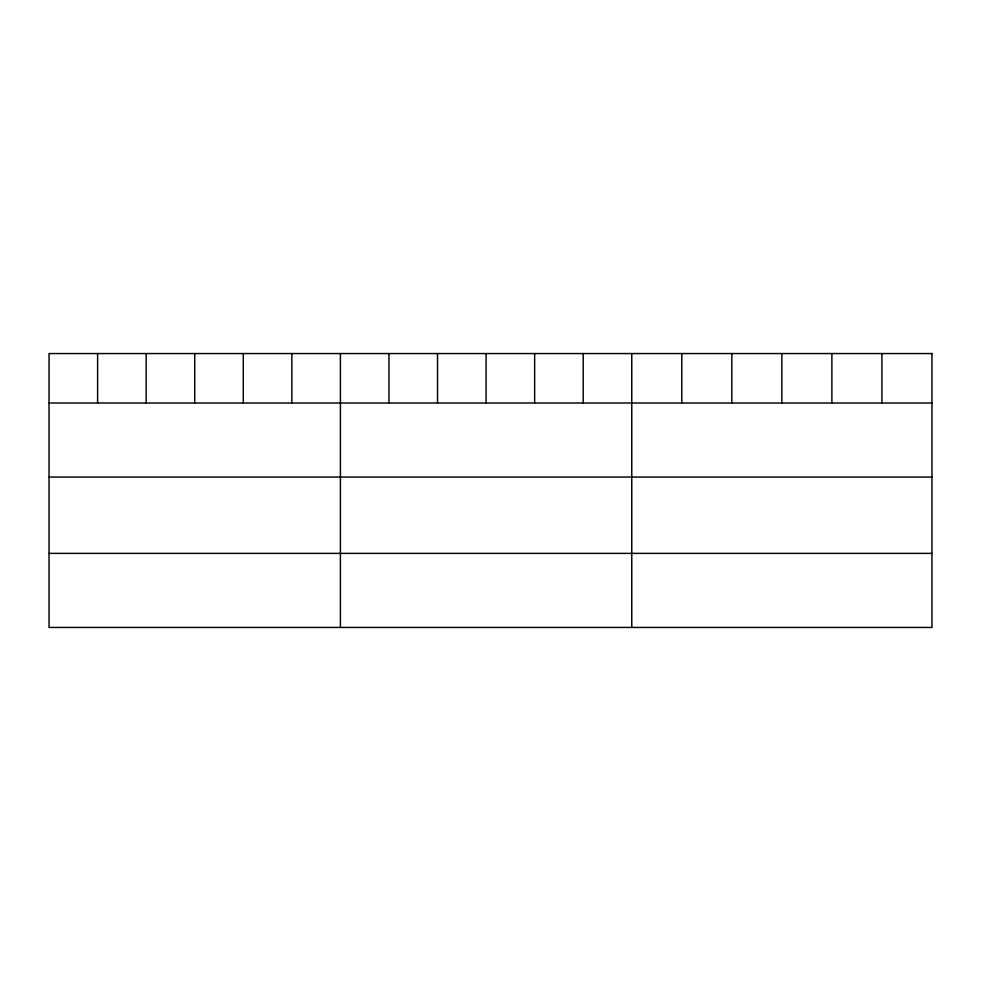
<?xml version="1.0" encoding="UTF-8"?>
<svg xmlns="http://www.w3.org/2000/svg" width="981" height="981" viewBox="0 0 981 981"><rect width="100%" height="100%" fill="white"/><g stroke="black" fill="none" stroke-linecap="round" stroke-linejoin="round"><path stroke-width="1.47" d="M49.05 402.995L931.95 402.995M49.05 477.06L931.95 477.06M49.05 553.382L931.95 553.382M881.919 353.552L881.919 402.995M831.888 353.552L831.888 402.995M781.857 353.552L781.857 402.995M731.826 353.552L731.826 402.995M681.795 353.552L681.795 402.995M631.764 353.552L631.764 627.448M583.205 353.552L583.205 402.995M534.645 353.552L534.645 402.995M486.086 353.552L486.086 402.995M437.526 353.552L437.526 402.995M388.966 353.552L388.966 402.995M340.407 353.552L340.407 627.448M291.848 353.552L291.848 402.995M243.288 353.552L243.288 402.995M194.729 353.552L194.729 402.995M146.169 353.552L146.169 402.995M97.609 353.552L97.609 402.995M931.95 353.552L49.05 353.552L49.05 627.448L931.95 627.448L931.95 353.552"/></g></svg>
